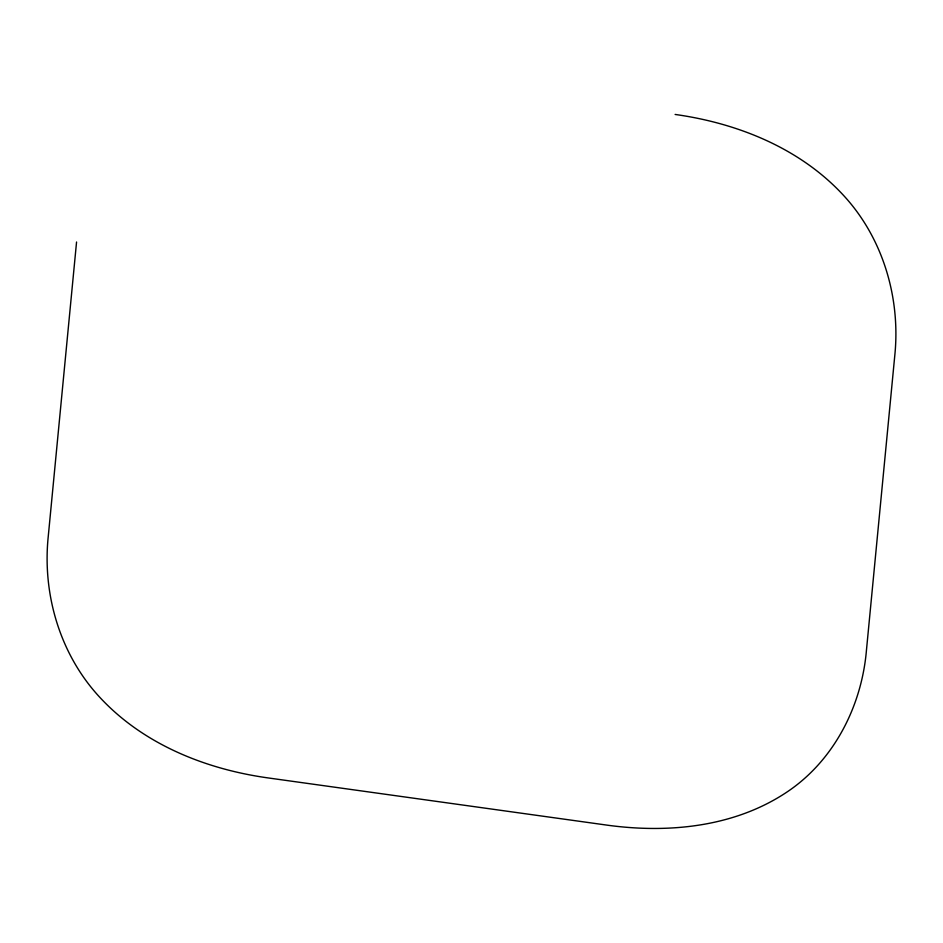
<?xml version="1.0" encoding="UTF-8"?>
<svg xmlns="http://www.w3.org/2000/svg" width="943" height="943" viewBox="0 0 943 943"><rect width="100%" height="100%" fill="white"/><g stroke="black" fill="none" stroke-linecap="round" stroke-linejoin="round"><path stroke-width="1.41" d="M76.56 242.009L48.258 536.367C42.246 593.866 59.798 653.912 99.251 696.724C142.699 744.027 205.256 769.134 267.883 777.892L606.785 825.101C667.868 833.553 733.913 827.235 786.368 792.438C833.824 761.06 861.666 706.26 866.44 650.34L894.742 355.983C900.754 298.471 883.202 238.426 843.749 195.625C800.301 148.322 737.744 123.215 675.117 114.445"/></g></svg>
